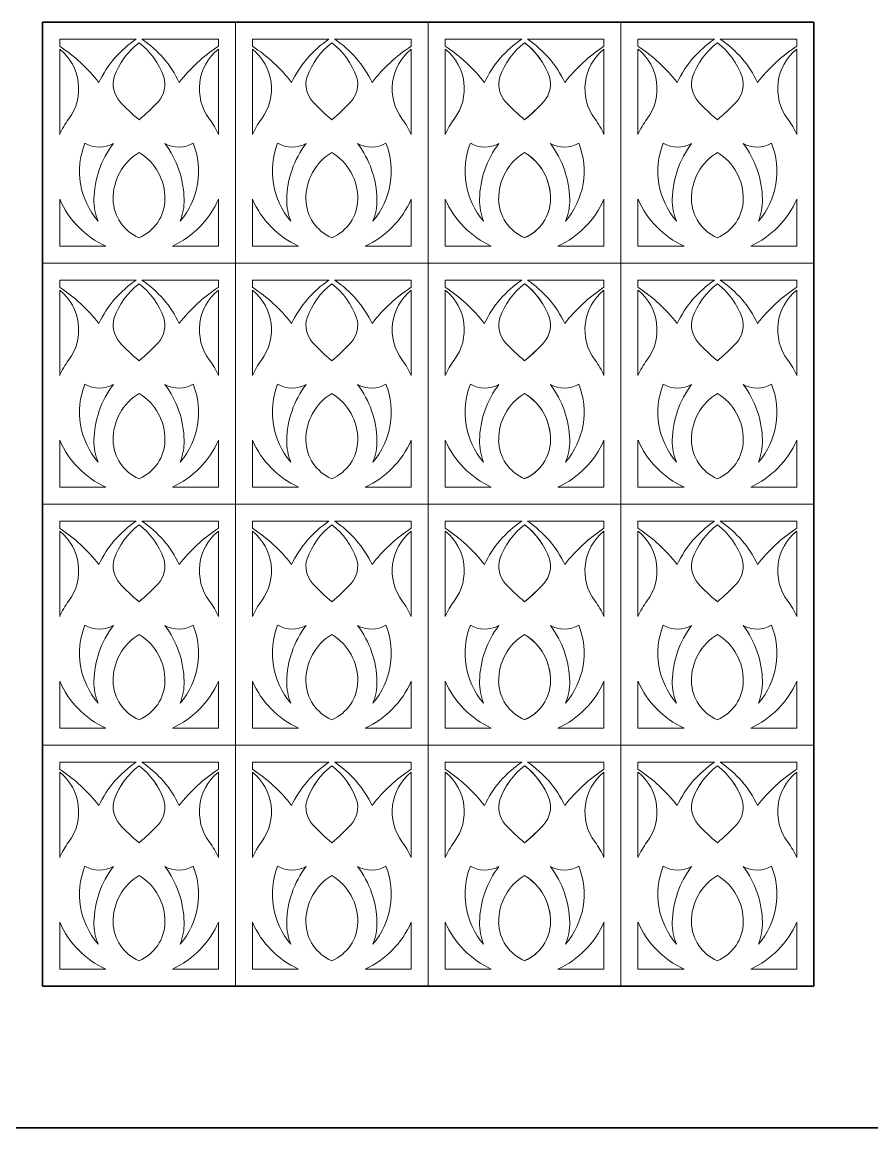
# Model space of a CAD drawing. Header units: millimetres. Extents: x -153298 to 620751, y -313239 to 250031.
# Drawn here: x 104810 to 107808, y -286697 to -282797 of the extents above; entities that cross this region are included whole.
import ezdxf

# ---------------------------------------------------------------- set-up
doc = ezdxf.new("R2010")
doc.units = ezdxf.units.MM
doc.linetypes.add('Centre', pattern=[31.75, 6.35, -4.7625, 15.875, -4.7625])
for name, color, linetype, lineweight in [('A-DETL', 7, 'Continuous', 70), ('A-FLOR-E', 7, 'Continuous', 35), ('A-FLOR-LEVL', 7, 'Continuous', 35), ('A-GLAZ-CURT', 7, 'Continuous', 9), ('WALL-E', 7, 'Continuous', 35)]:
    doc.layers.add(name, color=color, linetype=linetype, lineweight=lineweight)

# ---------------------------------------------------------------- blocks, each defined once
blk = doc.blocks.new('CP_Facade_FeaturePanel - FeaturePanel-8936432-2120-01 ENTRANCE 1 SECTION A')
at = {"layer": 'A-GLAZ-CURT', "color": 7}
for p, q in [((-878647.4, 111100), (-879327.4, 111100)), ((-879327.4, 111100), (-879327.4, 110250)), ((-879327.4, 110250), (-879327.4, 111100)), ((-879327.4, 111100), (-878647.4, 111100)), ((-878647.4, 110250), (-878647.4, 111100)), ((-878647.4, 111100), (-878647.4, 110250)), ((-879267.4, 111015), (-879267.4, 111040)), ((-879267.4, 111040), (-878997.4, 111040)), ((-878997.4, 111040), (-879267.4, 111040)), ((-879267.4, 111040), (-879267.4, 111015)), ((-878977.4, 111040), (-878707.4, 111040)), ((-878707.4, 111040), (-878977.4, 111040)), ((-878707.4, 111040), (-878707.4, 111015)), ((-878707.4, 111015), (-878707.4, 111040)), ((-879267.4, 110703.8), (-879267.4, 111005)), ((-879267.4, 111005), (-879267.4, 110703.8)), ((-878707.4, 111005), (-878707.4, 110703.8)), ((-878707.4, 110703.8), (-878707.4, 111005)), ((-879267.4, 110310), (-879267.4, 110475)), ((-879267.4, 110475), (-879267.4, 110310)), ((-878707.4, 110475), (-878707.4, 110310)), ((-878707.4, 110310), (-878707.4, 110475)), ((-879105.1, 110310), (-879267.4, 110310)), ((-879267.4, 110310), (-879105.1, 110310)), ((-878707.4, 110310), (-878869.7, 110310)), ((-878869.7, 110310), (-878707.4, 110310)), ((-879327.4, 110250), (-878647.4, 110250)), ((-878647.4, 110250), (-879327.4, 110250))]:
    blk.add_line(p, q, dxfattribs=at)
for centre, radius, start, end in [((-878783.1, 110722.3), 383.2, 123.9981, 154.5541), ((-878783.1, 110722.3), 383.2, 123.9981, 154.5541), ((-879191.6, 110722.3), 383.2, 25.4459, 56.0019), ((-879191.6, 110722.3), 383.2, 25.4459, 56.0019), ((-879574.1, 110545.2), 561, 37.5261, 56.8621), ((-879574.1, 110545.2), 561, 37.5261, 56.8621), ((-879380, 110865), 179.7, 323.3195, 51.1914), ((-879380, 110865), 179.7, 323.3195, 51.1914), ((-878824.6, 110817.3), 265.8, 127.7601, 160.2399), ((-878824.6, 110817.3), 265.8, 127.7601, 160.1388), ((-879150.1, 110817.3), 265.8, 19.7601, 52.2399), ((-879150.1, 110817.3), 265.8, 19.8612, 52.2399), ((-878400.7, 110545.2), 561, 123.1379, 142.4739), ((-878400.7, 110545.2), 561, 123.1379, 142.4739), ((-878594.8, 110865), 179.7, 128.8086, 216.6805), ((-878594.8, 110865), 179.7, 128.8086, 216.6805), ((-878987.9, 110881), 90.7, 163.2297, 221.8239), ((-878987.9, 110881), 90.7, 163.2297, 221.8239), ((-878986.8, 110881), 90.7, 318.1761, 16.7703), ((-878986.8, 110881), 90.7, 318.1761, 16.7703), ((-878617.3, 111212.6), 588, 221.8239, 230.9994), ((-878617.3, 111212.6), 588, 221.8239, 230.9994), ((-879357.4, 111212.6), 588, 309.0006, 318.1761), ((-879357.4, 111212.6), 588, 309.0006, 318.1761), ((-879010, 110589.4), 281.7, 143.3195, 156.0312), ((-879010, 110589.4), 281.7, 143.3195, 156.0312), ((-878964.8, 110589.4), 281.7, 23.9688, 36.6805), ((-878964.8, 110589.4), 281.7, 23.9688, 36.6805), ((-878926.2, 110574.1), 271.1, 158.5051, 220.5829), ((-878926.2, 110574.1), 271.1, 158.5051, 220.5829), ((-879127.4, 110755.7), 96.8, 238.2187, 300.5888), ((-879127.4, 110755.7), 96.8, 238.2187, 300.5888), ((-878806.9, 110468.1), 339.5, 143.0177, 178.8347), ((-878806.9, 110468.1), 339.5, 143.0177, 178.8347), ((-878847.4, 110755.7), 96.8, 239.4112, 301.7813), ((-878847.4, 110755.7), 96.8, 239.4112, 301.7813), ((-879167.8, 110468.1), 339.5, 1.1653, 36.9823), ((-879167.8, 110468.1), 339.5, 1.1653, 36.9823), ((-879048.6, 110574.1), 271.1, 319.4171, 21.4949), ((-879048.6, 110574.1), 271.1, 319.4171, 21.4949), ((-878890.1, 110478.2), 188.8, 121.0217, 180.9783), ((-878890.1, 110478.2), 188.8, 121.0217, 180.9783), ((-879084.7, 110478.2), 188.8, 359.0217, 58.9783), ((-879084.7, 110478.2), 188.8, 359.0217, 58.9783), ((-878966.2, 110608.9), 329.6, 203.9688, 245.0817), ((-878966.2, 110608.9), 329.6, 203.9688, 245.0817), ((-878952.1, 110471), 194.3, 178.8347, 202.1764), ((-878952.1, 110471), 194.3, 178.8347, 202.1764), ((-878928.8, 110477.6), 150.1, 180.9783, 247.0217), ((-878928.8, 110477.6), 150.1, 180.9783, 247.0217), ((-879046, 110477.6), 150.1, 292.9783, 359.0217), ((-879046, 110477.6), 150.1, 292.9783, 359.0217), ((-879008.5, 110608.9), 329.6, 294.9183, 336.0312), ((-879008.5, 110608.9), 329.6, 294.9183, 336.0312), ((-879022.6, 110471), 194.3, 337.8236, 1.1653), ((-879022.6, 110471), 194.3, 337.8236, 1.1653)]:
    blk.add_arc(centre, radius, start, end, dxfattribs=at)
blk = doc.blocks.new('CP_Facade_FeaturePanel - FeaturePanel-V159-2120-01 ENTRANCE 1 SECTION A')
at = {"layer": 'A-GLAZ-CURT', "color": 7}
for p, q in [((-876327.4, 111100), (-877007.4, 111100)), ((-877007.4, 111100), (-877007.4, 110250)), ((-877007.4, 110250), (-877007.4, 111100)), ((-877007.4, 111100), (-876327.4, 111100)), ((-876327.4, 110250), (-876327.4, 111100)), ((-876327.4, 111100), (-876327.4, 110250)), ((-876947.4, 111015), (-876947.4, 111040)), ((-876947.4, 111040), (-876677.4, 111040)), ((-876677.4, 111040), (-876947.4, 111040)), ((-876947.4, 111040), (-876947.4, 111015)), ((-876657.4, 111040), (-876387.4, 111040)), ((-876387.4, 111040), (-876657.4, 111040)), ((-876387.4, 111040), (-876387.4, 111015)), ((-876387.4, 111015), (-876387.4, 111040)), ((-876947.4, 110703.8), (-876947.4, 111005)), ((-876947.4, 111005), (-876947.4, 110703.8)), ((-876387.4, 111005), (-876387.4, 110703.8)), ((-876387.4, 110703.8), (-876387.4, 111005)), ((-876947.4, 110310), (-876947.4, 110475)), ((-876947.4, 110475), (-876947.4, 110310)), ((-876387.4, 110475), (-876387.4, 110310)), ((-876387.4, 110310), (-876387.4, 110475)), ((-876785.1, 110310), (-876947.4, 110310)), ((-876947.4, 110310), (-876785.1, 110310)), ((-876387.4, 110310), (-876549.7, 110310)), ((-876549.7, 110310), (-876387.4, 110310)), ((-877007.4, 110250), (-876327.4, 110250)), ((-876327.4, 110250), (-877007.4, 110250))]:
    blk.add_line(p, q, dxfattribs=at)
for centre, radius, start, end in [((-876463.1, 110722.3), 383.2, 123.9981, 154.5541), ((-876463.1, 110722.3), 383.2, 123.9981, 154.5541), ((-876871.6, 110722.3), 383.2, 25.4459, 56.0019), ((-876871.6, 110722.3), 383.2, 25.4459, 56.0019), ((-877254.1, 110545.2), 561, 37.5261, 56.8621), ((-877254.1, 110545.2), 561, 37.5261, 56.8621), ((-877060, 110865), 179.7, 323.3195, 51.1914), ((-877060, 110865), 179.7, 323.3195, 51.1914), ((-876504.6, 110817.3), 265.8, 127.7601, 160.2399), ((-876504.6, 110817.3), 265.8, 127.7601, 160.1388), ((-876830.1, 110817.3), 265.8, 19.7601, 52.2399), ((-876830.1, 110817.3), 265.8, 19.8612, 51.9959), ((-876080.7, 110545.2), 561, 123.1379, 142.4739), ((-876080.7, 110545.2), 561, 123.1379, 142.4739), ((-876274.8, 110865), 179.7, 128.8086, 216.6805), ((-876274.8, 110865), 179.7, 128.8086, 216.6805), ((-876667.9, 110881), 90.7, 163.2297, 221.8239), ((-876667.9, 110881), 90.7, 163.2297, 221.8239), ((-876666.8, 110881), 90.7, 318.1761, 16.7703), ((-876666.8, 110881), 90.7, 318.1761, 16.7703), ((-876297.3, 111212.6), 588, 221.8239, 230.9994), ((-876297.3, 111212.6), 588, 221.8239, 230.9994), ((-877037.4, 111212.6), 588, 309.0006, 318.1761), ((-877037.4, 111212.6), 588, 309.1075, 318.1761), ((-876690, 110589.4), 281.7, 143.3195, 156.0312), ((-876690, 110589.4), 281.7, 143.3195, 156.0312), ((-876644.8, 110589.4), 281.7, 23.9688, 36.6805), ((-876644.8, 110589.4), 281.7, 23.9688, 36.6805), ((-876606.2, 110574.1), 271.1, 158.5051, 220.5829), ((-876606.2, 110574.1), 271.1, 158.5051, 220.5829), ((-876807.4, 110755.7), 96.8, 238.2187, 300.5888), ((-876807.4, 110755.7), 96.8, 238.2187, 300.5888), ((-876486.9, 110468.1), 339.5, 143.0177, 178.8347), ((-876486.9, 110468.1), 339.5, 143.0177, 178.8347), ((-876527.4, 110755.7), 96.8, 239.4112, 301.7813), ((-876527.4, 110755.7), 96.8, 239.4112, 301.7813), ((-876847.8, 110468.1), 339.5, 1.1653, 36.9823), ((-876847.8, 110468.1), 339.5, 1.1653, 36.9823), ((-876728.6, 110574.1), 271.1, 319.4171, 21.4949), ((-876728.6, 110574.1), 271.1, 319.4171, 21.4949), ((-876570.1, 110478.2), 188.8, 121.0217, 180.9783), ((-876570.1, 110478.2), 188.8, 121.0217, 180.9783), ((-876764.7, 110478.2), 188.8, 359.0217, 58.9783), ((-876764.7, 110478.2), 188.8, 359.0217, 58.6645), ((-876646.2, 110608.9), 329.6, 203.9688, 245.0817), ((-876646.2, 110608.9), 329.6, 203.9688, 245.0817), ((-876632.1, 110471), 194.3, 178.8347, 202.1764), ((-876632.1, 110471), 194.3, 178.8347, 202.1764), ((-876608.8, 110477.6), 150.1, 180.9783, 247.0217), ((-876608.8, 110477.6), 150.1, 180.9783, 247.0217), ((-876726, 110477.6), 150.1, 292.9783, 359.0217), ((-876726, 110477.6), 150.1, 293.3409, 359.0217), ((-876688.5, 110608.9), 329.6, 294.9183, 336.0312), ((-876688.5, 110608.9), 329.6, 294.9183, 336.0312), ((-876702.6, 110471), 194.3, 337.8236, 1.1653), ((-876702.6, 110471), 194.3, 337.8236, 1.1653)]:
    blk.add_arc(centre, radius, start, end, dxfattribs=at)
blk = doc.blocks.new('CP_Facade_FeaturePanel - FeaturePanel-V156-2120-01 ENTRANCE 1 SECTION A')
at = {"layer": 'A-GLAZ-CURT', "color": 7}
for p, q in [((-878647.4, 111950), (-879327.4, 111950)), ((-879327.4, 111950), (-879327.4, 111100)), ((-879327.4, 111100), (-879327.4, 111950)), ((-879327.4, 111950), (-878647.4, 111950)), ((-878647.4, 111100), (-878647.4, 111950)), ((-878647.4, 111950), (-878647.4, 111100)), ((-879267.4, 111865), (-879267.4, 111890)), ((-879267.4, 111890), (-878997.4, 111890)), ((-878997.4, 111890), (-879267.4, 111890)), ((-879267.4, 111890), (-879267.4, 111865)), ((-879267.4, 111553.8), (-879267.4, 111855)), ((-879267.4, 111855), (-879267.4, 111553.8)), ((-878977.4, 111890), (-878707.4, 111890)), ((-878707.4, 111890), (-878977.4, 111890)), ((-878707.4, 111890), (-878707.4, 111865)), ((-878707.4, 111865), (-878707.4, 111890)), ((-878707.4, 111855), (-878707.4, 111553.8)), ((-878707.4, 111553.8), (-878707.4, 111855)), ((-879267.4, 111160), (-879267.4, 111325)), ((-879267.4, 111325), (-879267.4, 111160)), ((-878707.4, 111325), (-878707.4, 111160)), ((-878707.4, 111160), (-878707.4, 111325)), ((-879105.1, 111160), (-879267.4, 111160)), ((-879267.4, 111160), (-879105.1, 111160)), ((-878707.4, 111160), (-878869.7, 111160)), ((-878869.7, 111160), (-878707.4, 111160)), ((-879327.4, 111100), (-878647.4, 111100)), ((-878647.4, 111100), (-879327.4, 111100))]:
    blk.add_line(p, q, dxfattribs=at)
for centre, radius, start, end in [((-879574.1, 111395.2), 561, 37.5261, 56.8621), ((-879574.1, 111395.2), 561, 37.5261, 56.8621), ((-879380, 111715), 179.7, 323.3195, 51.1914), ((-879380, 111715), 179.7, 323.3195, 51.1914), ((-878783.1, 111572.3), 383.2, 123.9981, 154.5541), ((-878783.1, 111572.3), 383.2, 123.9981, 154.5541), ((-878824.6, 111667.3), 265.8, 127.7601, 160.2399), ((-878824.6, 111667.3), 265.8, 127.7601, 160.2399), ((-879150.1, 111667.3), 265.8, 19.7601, 52.2399), ((-879150.1, 111667.3), 265.8, 19.7601, 52.2399), ((-879191.6, 111572.3), 383.2, 25.4459, 56.0019), ((-879191.6, 111572.3), 383.2, 25.4459, 56.0019), ((-878400.7, 111395.2), 561, 123.1379, 142.4739), ((-878400.7, 111395.2), 561, 123.1379, 142.4739), ((-878594.8, 111715), 179.7, 128.8086, 216.6805), ((-878594.8, 111715), 179.7, 128.8086, 216.6805), ((-878987.9, 111731), 90.7, 163.2297, 221.8239), ((-878987.9, 111731), 90.7, 163.2297, 221.8239), ((-878986.8, 111731), 90.7, 318.1761, 16.7703), ((-878986.8, 111731), 90.7, 318.1761, 16.7703), ((-878617.3, 112062.6), 588, 221.8239, 230.9994), ((-878617.3, 112062.6), 588, 221.8239, 230.9994), ((-879357.4, 112062.6), 588, 309.0006, 318.1761), ((-879357.4, 112062.6), 588, 309.0006, 318.1761), ((-879010, 111439.4), 281.7, 143.3195, 156.0312), ((-879010, 111439.4), 281.7, 143.3195, 156.0312), ((-878964.8, 111439.4), 281.7, 23.9688, 36.6805), ((-878964.8, 111439.4), 281.7, 23.9688, 36.6805), ((-878926.2, 111424.1), 271.1, 158.5051, 220.5829), ((-878926.2, 111424.1), 271.1, 158.5051, 220.5829), ((-879127.4, 111605.7), 96.8, 238.2187, 300.5888), ((-879127.4, 111605.7), 96.8, 238.2187, 300.5888), ((-878806.9, 111318.1), 339.5, 143.0177, 178.8347), ((-878806.9, 111318.1), 339.5, 143.0177, 178.8347), ((-878847.4, 111605.7), 96.8, 239.4112, 301.7813), ((-878847.4, 111605.7), 96.8, 239.4112, 301.7813), ((-879167.8, 111318.1), 339.5, 1.1653, 36.9823), ((-879167.8, 111318.1), 339.5, 1.1653, 36.9823), ((-879048.6, 111424.1), 271.1, 319.4171, 21.4949), ((-879048.6, 111424.1), 271.1, 319.4171, 21.4949), ((-878890.1, 111328.2), 188.8, 121.0217, 180.9783), ((-878890.1, 111328.2), 188.8, 121.0217, 180.9783), ((-879084.7, 111328.2), 188.8, 359.0217, 58.9783), ((-879084.7, 111328.2), 188.8, 359.0217, 58.9783), ((-878966.2, 111458.9), 329.6, 203.9688, 245.0817), ((-878966.2, 111458.9), 329.6, 203.9688, 245.0817), ((-878952.1, 111321), 194.3, 178.8347, 202.1764), ((-878952.1, 111321), 194.3, 178.8347, 202.1764), ((-878928.8, 111327.6), 150.1, 180.9783, 247.0217), ((-878928.8, 111327.6), 150.1, 180.9783, 247.0217), ((-879046, 111327.6), 150.1, 292.9783, 359.0217), ((-879046, 111327.6), 150.1, 292.9783, 359.0217), ((-879008.5, 111458.9), 329.6, 294.9183, 336.0312), ((-879008.5, 111458.9), 329.6, 294.9183, 336.0312), ((-879022.6, 111321), 194.3, 337.8236, 1.1653), ((-879022.6, 111321), 194.3, 337.8236, 1.1653)]:
    blk.add_arc(centre, radius, start, end, dxfattribs=at)
blk = doc.blocks.new('CP_Facade_FeaturePanel - FeaturePanel-V160-2120-01 ENTRANCE 1 SECTION A')
at = {"layer": 'A-GLAZ-CURT', "color": 7}
for p, q in [((-876327.4, 111950), (-877007.4, 111950)), ((-877007.4, 111950), (-877007.4, 111100)), ((-877007.4, 111100), (-877007.4, 111950)), ((-877007.4, 111950), (-876327.4, 111950)), ((-876327.4, 111100), (-876327.4, 111950)), ((-876327.4, 111950), (-876327.4, 111100)), ((-876947.4, 111865), (-876947.4, 111890)), ((-876947.4, 111890), (-876677.4, 111890)), ((-876677.4, 111890), (-876947.4, 111890)), ((-876947.4, 111890), (-876947.4, 111865)), ((-876947.4, 111553.8), (-876947.4, 111855)), ((-876947.4, 111855), (-876947.4, 111553.8)), ((-876657.4, 111890), (-876387.4, 111890)), ((-876387.4, 111890), (-876657.4, 111890)), ((-876387.4, 111890), (-876387.4, 111865)), ((-876387.4, 111865), (-876387.4, 111890)), ((-876387.4, 111855), (-876387.4, 111553.8)), ((-876387.4, 111553.8), (-876387.4, 111855)), ((-876947.4, 111160), (-876947.4, 111325)), ((-876947.4, 111325), (-876947.4, 111160)), ((-876387.4, 111325), (-876387.4, 111160)), ((-876387.4, 111160), (-876387.4, 111325)), ((-876785.1, 111160), (-876947.4, 111160)), ((-876947.4, 111160), (-876785.1, 111160)), ((-876387.4, 111160), (-876549.7, 111160)), ((-876549.7, 111160), (-876387.4, 111160)), ((-877007.4, 111100), (-876327.4, 111100)), ((-876327.4, 111100), (-877007.4, 111100))]:
    blk.add_line(p, q, dxfattribs=at)
for centre, radius, start, end in [((-877254.1, 111395.2), 561, 37.5261, 56.8621), ((-877254.1, 111395.2), 561, 37.5261, 56.8621), ((-877060, 111715), 179.7, 323.3195, 51.1914), ((-877060, 111715), 179.7, 323.3195, 51.1914), ((-876463.1, 111572.3), 383.2, 123.9981, 154.5541), ((-876463.1, 111572.3), 383.2, 123.9981, 154.5541), ((-876504.6, 111667.3), 265.8, 127.7601, 160.2399), ((-876504.6, 111667.3), 265.8, 127.7601, 160.2399), ((-876830.1, 111667.3), 265.8, 19.7601, 52.2399), ((-876830.1, 111667.3), 265.8, 19.7601, 51.9959), ((-876871.6, 111572.3), 383.2, 25.4459, 56.0019), ((-876871.6, 111572.3), 383.2, 25.4459, 56.0019), ((-876080.7, 111395.2), 561, 123.1379, 142.4739), ((-876080.7, 111395.2), 561, 123.1379, 142.4739), ((-876274.8, 111715), 179.7, 128.8086, 216.6805), ((-876274.8, 111715), 179.7, 128.8086, 216.6805), ((-876667.9, 111731), 90.7, 163.2297, 221.8239), ((-876667.9, 111731), 90.7, 163.2297, 221.8239), ((-876666.8, 111731), 90.7, 318.1761, 16.7703), ((-876666.8, 111731), 90.7, 318.1761, 16.7703), ((-876297.3, 112062.6), 588, 221.8239, 230.9994), ((-876297.3, 112062.6), 588, 221.8239, 230.9994), ((-877037.4, 112062.6), 588, 309.0006, 318.1761), ((-877037.4, 112062.6), 588, 309.1075, 318.1761), ((-876690, 111439.4), 281.7, 143.3195, 156.0312), ((-876690, 111439.4), 281.7, 143.3195, 156.0312), ((-876644.8, 111439.4), 281.7, 23.9688, 36.6805), ((-876644.8, 111439.4), 281.7, 23.9688, 36.6805), ((-876606.2, 111424.1), 271.1, 158.5051, 220.5829), ((-876606.2, 111424.1), 271.1, 158.5051, 220.5829), ((-876807.4, 111605.7), 96.8, 238.2187, 300.5888), ((-876807.4, 111605.7), 96.8, 238.2187, 300.5888), ((-876486.9, 111318.1), 339.5, 143.0177, 178.8347), ((-876486.9, 111318.1), 339.5, 143.0177, 178.8347), ((-876527.4, 111605.7), 96.8, 239.4112, 301.7813), ((-876527.4, 111605.7), 96.8, 239.4112, 301.7813), ((-876847.8, 111318.1), 339.5, 1.1653, 36.9823), ((-876847.8, 111318.1), 339.5, 1.1653, 36.9823), ((-876728.6, 111424.1), 271.1, 319.4171, 21.4949), ((-876728.6, 111424.1), 271.1, 319.4171, 21.4949), ((-876570.1, 111328.2), 188.8, 121.0217, 180.9783), ((-876570.1, 111328.2), 188.8, 121.0217, 180.9783), ((-876764.7, 111328.2), 188.8, 359.0217, 58.9783), ((-876764.7, 111328.2), 188.8, 359.0217, 58.6645), ((-876646.2, 111458.9), 329.6, 203.9688, 245.0817), ((-876646.2, 111458.9), 329.6, 203.9688, 245.0817), ((-876632.1, 111321), 194.3, 178.8347, 202.1764), ((-876632.1, 111321), 194.3, 178.8347, 202.1764), ((-876608.8, 111327.6), 150.1, 180.9783, 247.0217), ((-876608.8, 111327.6), 150.1, 180.9783, 247.0217), ((-876726, 111327.6), 150.1, 292.9783, 359.0217), ((-876726, 111327.6), 150.1, 293.3409, 359.0217), ((-876688.5, 111458.9), 329.6, 294.9183, 336.0312), ((-876688.5, 111458.9), 329.6, 294.9183, 336.0312), ((-876702.6, 111321), 194.3, 337.8236, 1.1653), ((-876702.6, 111321), 194.3, 337.8236, 1.1653)]:
    blk.add_arc(centre, radius, start, end, dxfattribs=at)

msp = doc.modelspace()

# ---------------------------------------------------------------- linework, layer by layer
at = {"layer": 'A-DETL', "color": 7, "lineweight": 9}
for p, q in [((104882.88, -286196.753), (104882.88, -282796.753)), ((104882.88, -282796.753), (107602.88, -282796.753)), ((107602.88, -282796.753), (107602.88, -286196.753)), ((107602.88, -286196.753), (104882.88, -286196.753)), ((101532.88, -286696.753), (116742.88, -286696.753))]:
    msp.add_line(p, q, dxfattribs=at)
at = {"layer": 'A-FLOR-E', "color": 7}
msp.add_line((110136.88, -286696.753), (101532.88, -286696.753), dxfattribs=at)
at = {"layer": 'A-FLOR-LEVL', "color": 7, "linetype": 'Centre', "lineweight": 9}
msp.add_line((80346.0738, -286696.753), (144086.7932, -286696.753), dxfattribs=at)
at = {"layer": 'WALL-E', "color": 7}
for p, q in [((107602.88, -282796.753), (104882.88, -282796.753)), ((104882.88, -282796.753), (104882.88, -286196.753)), ((104882.88, -286196.753), (104882.88, -282796.753)), ((104882.88, -282796.753), (107602.88, -282796.753)), ((107602.88, -286196.753), (107602.88, -282796.753)), ((107602.88, -282796.753), (107602.88, -286196.753)), ((104882.88, -286196.753), (107602.88, -286196.753)), ((107602.88, -286196.753), (104882.88, -286196.753)), ((101532.88, -286696.753), (110136.88, -286696.753)), ((110136.88, -286696.753), (101532.88, -286696.753)), ((116417.88, -286696.753), (101532.88, -286696.753))]:
    msp.add_line(p, q, dxfattribs=at)

# ---------------------------------------------------------------- block references
at = {"layer": 'A-GLAZ-CURT', "color": 7}
for name, p in [('CP_Facade_FeaturePanel - FeaturePanel-V156-2120-01 ENTRANCE 1 SECTION A', (984210.2539, -394746.753)), ('CP_Facade_FeaturePanel - FeaturePanel-V156-2120-01 ENTRANCE 1 SECTION A', (984890.2539, -394746.753)), ('CP_Facade_FeaturePanel - FeaturePanel-V160-2120-01 ENTRANCE 1 SECTION A', (983250.2539, -394746.753)), ('CP_Facade_FeaturePanel - FeaturePanel-V156-2120-01 ENTRANCE 1 SECTION A', (986250.2539, -394746.753)), ('CP_Facade_FeaturePanel - FeaturePanel-V156-2120-01 ENTRANCE 1 SECTION A', (984210.2539, -395596.753)), ('CP_Facade_FeaturePanel - FeaturePanel-V156-2120-01 ENTRANCE 1 SECTION A', (984890.2539, -395596.753)), ('CP_Facade_FeaturePanel - FeaturePanel-V160-2120-01 ENTRANCE 1 SECTION A', (983250.2539, -395596.753)), ('CP_Facade_FeaturePanel - FeaturePanel-V156-2120-01 ENTRANCE 1 SECTION A', (986250.2539, -395596.753)), ('CP_Facade_FeaturePanel - FeaturePanel-V156-2120-01 ENTRANCE 1 SECTION A', (984210.2539, -396446.753)), ('CP_Facade_FeaturePanel - FeaturePanel-V156-2120-01 ENTRANCE 1 SECTION A', (984890.2539, -396446.753)), ('CP_Facade_FeaturePanel - FeaturePanel-V160-2120-01 ENTRANCE 1 SECTION A', (983250.2539, -396446.753)), ('CP_Facade_FeaturePanel - FeaturePanel-V156-2120-01 ENTRANCE 1 SECTION A', (986250.2539, -396446.753)), ('CP_Facade_FeaturePanel - FeaturePanel-8936432-2120-01 ENTRANCE 1 SECTION A', (984210.2539, -396446.753)), ('CP_Facade_FeaturePanel - FeaturePanel-8936432-2120-01 ENTRANCE 1 SECTION A', (984890.2539, -396446.753)), ('CP_Facade_FeaturePanel - FeaturePanel-V159-2120-01 ENTRANCE 1 SECTION A', (983250.2539, -396446.753)), ('CP_Facade_FeaturePanel - FeaturePanel-8936432-2120-01 ENTRANCE 1 SECTION A', (986250.2539, -396446.753))]:
    msp.add_blockref(name, p, dxfattribs=at)

doc.saveas('drawing.dxf')
